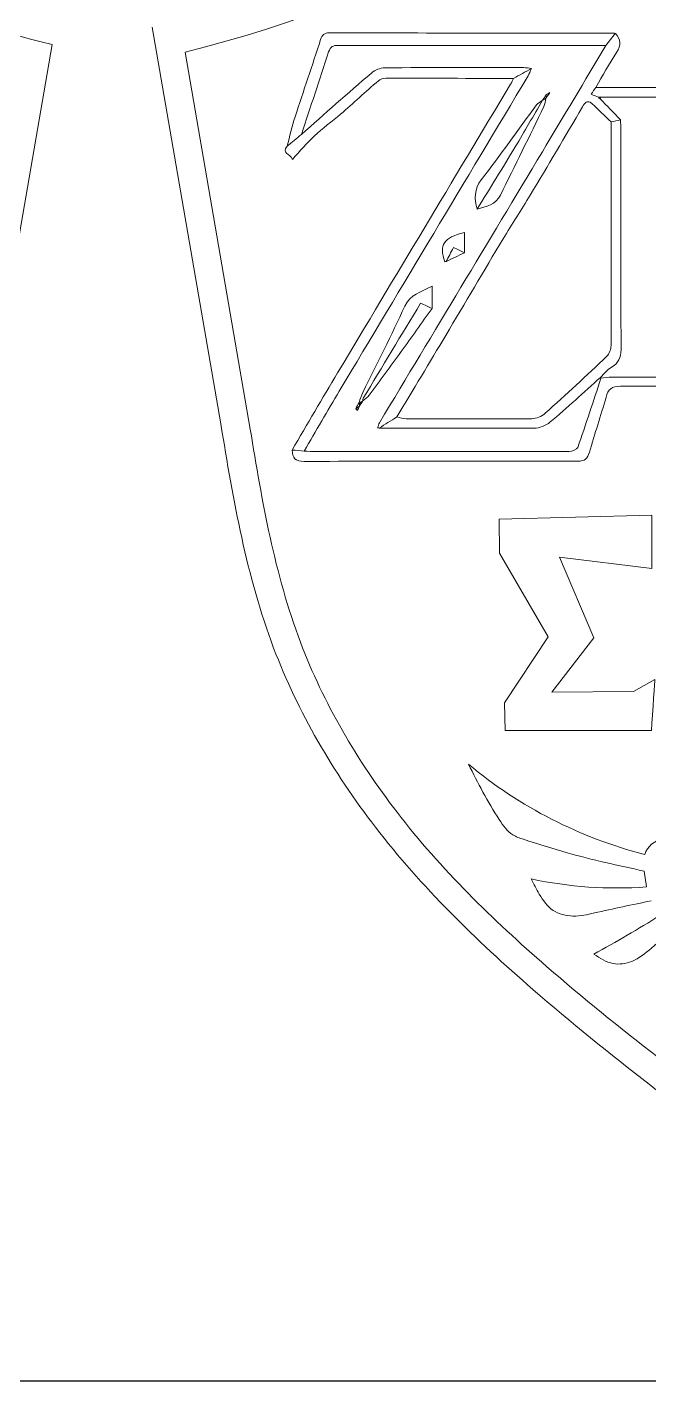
# Model space of a CAD drawing. Header units: inches. Extents: x 0 to 12, y 0 to 12.
# Drawn here: x 5.591 to 6.429, y 0 to 1.826 of the extents above; entities that cross this region are included whole.
import ezdxf

# ---------------------------------------------------------------- set-up
doc = ezdxf.new("R2010")
doc.units = ezdxf.units.IN
doc.header["$MEASUREMENT"] = 0

msp = doc.modelspace()

# ---------------------------------------------------------------- linework, layer by layer
at = {"color": 250, "lineweight": 0}
for p, q in [((5.7594, 1.8263), (5.8519, 1.2912)), ((5.5318, 1.2675), (5.6243, 1.8027))]:
    msp.add_line(p, q, dxfattribs=at)
at = {"color": 5, "lineweight": 0}
for p, q in [((5.8037, 1.7924), (5.8916, 1.284)), ((6.4259, 0.6665), (6.4227, 0.6878))]:
    msp.add_line(p, q, dxfattribs=at)
msp.add_lwpolyline([(0, 0), (12, 0), (12, 12), (0, 12)], close=True)
at = {"color": 250, "lineweight": 0}
msp.add_arc((6.0887, 3.648), 1.9029, 227.0707, 255.8739, dxfattribs=at)
at = {"color": 5, "lineweight": 0}
for centre, radius, start, end in [((5.3625, 3.5454), 1.8077, 284.1261, 312.9293), ((6.5731, 1.2955), 0.604, 230.1334, 255.6659), ((6.4541, 0.6998), 0.0322, 101.4674, 161.1937), ((6.3856, 1.2156), 0.5506, 257.9267, 274.1924), ((5.6525, 1.8824), 1.4833, 298.2597, 302.2494)]:
    msp.add_arc(centre, radius, start, end, dxfattribs=at)
for points, knots in [([(6.384, 1.8179), (6.3797, 1.8124), (6.3753, 1.8069), (6.371, 1.8014), (6.2509, 1.8015), (6.1307, 1.8015), (6.0106, 1.8017), (6.0035, 1.8017), (5.9996, 1.8), (5.9973, 1.7928), (5.9853, 1.7556), (5.9728, 1.7186), (5.9605, 1.6815), (5.9541, 1.6762), (5.9477, 1.6709), (5.9413, 1.6656), (5.9448, 1.6788), (5.9479, 1.6922), (5.9521, 1.7053), (5.9633, 1.74), (5.9752, 1.7746), (5.9865, 1.8094), (5.9886, 1.8158), (5.9913, 1.8185), (5.9984, 1.8185), (6.1253, 1.8183), (6.2522, 1.8183), (6.3791, 1.8182), (6.3807, 1.8182), (6.3824, 1.818), (6.384, 1.8179)], [0, 0, 0, 0, 1, 1, 1, 2, 2, 2, 3, 3, 3, 4, 4, 4, 5, 5, 5, 6, 6, 6, 7, 7, 7, 8, 8, 8, 9, 9, 9, 10, 10, 10, 10]), ([(6.384, 1.8179), (6.3914, 1.8097), (6.3919, 1.8018), (6.3856, 1.7922), (6.3756, 1.7769), (6.3669, 1.7607), (6.3576, 1.745), (6.3557, 1.7421), (6.3538, 1.7392), (6.3515, 1.7357), (6.3552, 1.7341), (6.3582, 1.7329), (6.3611, 1.7317), (6.3619, 1.731), (6.3628, 1.7303), (6.3636, 1.7297), (6.3727, 1.7202), (6.3817, 1.7107), (6.3908, 1.7012), (6.3867, 1.7002), (6.3826, 1.6993), (6.3784, 1.6983), (6.3698, 1.7065), (6.3612, 1.7148), (6.3525, 1.723), (6.3456, 1.7295), (6.3425, 1.7232), (6.3397, 1.7186), (6.3162, 1.679), (6.293, 1.6392), (6.2693, 1.5997), (6.2574, 1.5798), (6.2444, 1.5605), (6.2325, 1.5406), (6.2066, 1.4973), (6.1811, 1.4538), (6.1553, 1.4105), (6.1334, 1.3738), (6.1113, 1.3371), (6.0892, 1.3004), (6.0813, 1.2954), (6.0734, 1.2904), (6.0655, 1.2854), (6.0655, 1.2854), (6.0655, 1.2854), (6.0655, 1.2854), (6.0648, 1.2857), (6.0641, 1.2858), (6.0634, 1.2858), (6.0642, 1.2881), (6.0646, 1.2906), (6.0658, 1.2926), (6.139, 1.4144), (6.2123, 1.5362), (6.2855, 1.6581), (6.3142, 1.7058), (6.3425, 1.7536), (6.371, 1.8014), (6.3753, 1.8069), (6.3797, 1.8124), (6.384, 1.8179)], [0, 0, 0, 0, 1, 1, 1, 2, 2, 2, 3, 3, 3, 4, 4, 4, 5, 5, 5, 6, 6, 6, 7, 7, 7, 8, 8, 8, 9, 9, 9, 10, 10, 10, 11, 11, 11, 12, 12, 12, 13, 13, 13, 14, 14, 14, 15, 15, 15, 16, 16, 16, 17, 17, 17, 18, 18, 18, 19, 19, 19, 20, 20, 20, 20]), ([(6.2707, 1.7703), (6.2671, 1.7708), (6.2636, 1.7717), (6.26, 1.7717), (6.1977, 1.7718), (6.1354, 1.7719), (6.0731, 1.7714), (6.0669, 1.7714), (6.0597, 1.7683), (6.055, 1.7643), (6.0232, 1.7371), (5.9919, 1.7092), (5.9605, 1.6815), (5.9728, 1.7186), (5.9853, 1.7556), (5.9973, 1.7928), (5.9996, 1.8), (6.0035, 1.8017), (6.0106, 1.8017), (6.1307, 1.8015), (6.2509, 1.8015), (6.371, 1.8014), (6.3425, 1.7536), (6.3142, 1.7058), (6.2855, 1.6581), (6.2123, 1.5362), (6.139, 1.4144), (6.0658, 1.2926), (6.0646, 1.2906), (6.0642, 1.2881), (6.0634, 1.2858), (6.0641, 1.2857), (6.0648, 1.2855), (6.0655, 1.2854), (6.0655, 1.2854), (6.0655, 1.2854), (6.0655, 1.2854), (6.1351, 1.2852), (6.2047, 1.2849), (6.2742, 1.2853), (6.2815, 1.2854), (6.2903, 1.2885), (6.2958, 1.2932), (6.319, 1.3128), (6.3413, 1.3335), (6.3639, 1.3538), (6.3639, 1.3538), (6.3646, 1.3528), (6.3646, 1.3528), (6.3543, 1.3216), (6.3442, 1.2904), (6.3332, 1.2594), (6.3321, 1.2565), (6.3257, 1.254), (6.3216, 1.2539), (6.2969, 1.2534), (6.2721, 1.2537), (6.2473, 1.2537), (6.1582, 1.2537), (6.0692, 1.2537), (5.9802, 1.2537), (5.9749, 1.2537), (5.9696, 1.2542), (5.9643, 1.2544), (5.9801, 1.2814), (5.9957, 1.3086), (6.0117, 1.3354), (6.0965, 1.4771), (6.1814, 1.6187), (6.2662, 1.7604), (6.2681, 1.7635), (6.2692, 1.767), (6.2707, 1.7703)], [0, 0, 0, 0, 1, 1, 1, 2, 2, 2, 3, 3, 3, 4, 4, 4, 5, 5, 5, 6, 6, 6, 7, 7, 7, 8, 8, 8, 9, 9, 9, 10, 10, 10, 11, 11, 11, 12, 12, 12, 13, 13, 13, 14, 14, 14, 15, 15, 15, 16, 16, 16, 17, 17, 17, 18, 18, 18, 19, 19, 19, 20, 20, 20, 21, 21, 21, 22, 22, 22, 23, 23, 23, 24, 24, 24, 24]), ([(6.2707, 1.7703), (6.2626, 1.7659), (6.2546, 1.7615), (6.2465, 1.757), (6.1891, 1.7572), (6.1317, 1.7573), (6.0743, 1.7573), (6.0709, 1.7572), (6.0669, 1.756), (6.0644, 1.7539), (6.0473, 1.7391), (6.0306, 1.7238), (6.0135, 1.709), (6.0018, 1.6989), (5.9891, 1.6898), (5.9778, 1.6793), (5.9679, 1.6701), (5.9592, 1.6596), (5.9484, 1.6479), (5.9452, 1.6562), (5.9333, 1.6562), (5.9413, 1.6656), (5.9477, 1.6709), (5.9541, 1.6762), (5.9605, 1.6815), (5.9919, 1.7092), (6.0232, 1.7371), (6.055, 1.7643), (6.0597, 1.7683), (6.0669, 1.7714), (6.0731, 1.7714), (6.1354, 1.7719), (6.1977, 1.7718), (6.26, 1.7717), (6.2636, 1.7717), (6.2671, 1.7708), (6.2707, 1.7703)], [0, 0, 0, 0, 1, 1, 1, 2, 2, 2, 3, 3, 3, 4, 4, 4, 5, 5, 5, 6, 6, 6, 7, 7, 7, 8, 8, 8, 9, 9, 9, 10, 10, 10, 11, 11, 11, 12, 12, 12, 12]), ([(5.9643, 1.2544), (5.9589, 1.2549), (5.9535, 1.2554), (5.9481, 1.2558), (5.9685, 1.2905), (5.9887, 1.3253), (6.0094, 1.3599), (6.0871, 1.4898), (6.1649, 1.6196), (6.2427, 1.7495), (6.2441, 1.7519), (6.2453, 1.7545), (6.2465, 1.757), (6.2546, 1.7615), (6.2626, 1.7659), (6.2707, 1.7703), (6.2692, 1.767), (6.2681, 1.7635), (6.2662, 1.7604), (6.1814, 1.6187), (6.0965, 1.4771), (6.0117, 1.3354), (5.9957, 1.3086), (5.9801, 1.2814), (5.9643, 1.2544)], [0, 0, 0, 0, 1, 1, 1, 2, 2, 2, 3, 3, 3, 4, 4, 4, 5, 5, 5, 6, 6, 6, 7, 7, 7, 8, 8, 8, 8]), ([(6.2906, 1.735), (6.2906, 1.735), (6.2907, 1.735), (6.2907, 1.735), (6.289, 1.7326), (6.2874, 1.7301), (6.2857, 1.7276), (6.2857, 1.7276), (6.2857, 1.7276), (6.2857, 1.7276), (6.2831, 1.7256), (6.2797, 1.7241), (6.2778, 1.7215), (6.2529, 1.6879), (6.2288, 1.6536), (6.2032, 1.6205), (6.1932, 1.6075), (6.1939, 1.5947), (6.1975, 1.5807), (6.2099, 1.584), (6.2226, 1.5869), (6.229, 1.5997), (6.2487, 1.6395), (6.2682, 1.6793), (6.2876, 1.7192), (6.2892, 1.7225), (6.2895, 1.7266), (6.2904, 1.7303), (6.2904, 1.7303), (6.2904, 1.7303), (6.2904, 1.7303), (6.2921, 1.7328), (6.2937, 1.7353), (6.2954, 1.7379), (6.2938, 1.7369), (6.2922, 1.7359), (6.2906, 1.735)], [0, 0, 0, 0, 1, 1, 1, 2, 2, 2, 3, 3, 3, 4, 4, 4, 5, 5, 5, 6, 6, 6, 7, 7, 7, 8, 8, 8, 9, 9, 9, 10, 10, 10, 11, 11, 11, 12, 12, 12, 12]), ([(6.2904, 1.7303), (6.2889, 1.7294), (6.2873, 1.7285), (6.2857, 1.7276), (6.2874, 1.7301), (6.289, 1.7326), (6.2907, 1.735), (6.2906, 1.7335), (6.2905, 1.7319), (6.2904, 1.7303), (6.2904, 1.7303), (6.2904, 1.7303), (6.2904, 1.7303)], [0, 0, 0, 0, 1, 1, 1, 2, 2, 2, 3, 3, 3, 4, 4, 4, 4]), ([(6.2904, 1.7303), (6.2905, 1.7319), (6.2906, 1.7335), (6.2907, 1.735), (6.2907, 1.735), (6.2906, 1.735), (6.2906, 1.735), (6.2922, 1.7359), (6.2938, 1.7369), (6.2954, 1.7379), (6.2937, 1.7353), (6.2921, 1.7328), (6.2904, 1.7303)], [0, 0, 0, 0, 1, 1, 1, 2, 2, 2, 3, 3, 3, 4, 4, 4, 4]), ([(6.2954, 1.7379), (6.2938, 1.7369), (6.2922, 1.7359), (6.2906, 1.735), (6.2922, 1.7359), (6.2938, 1.7369), (6.2954, 1.7379)], [0, 0, 0, 0, 1, 1, 1, 2, 2, 2, 2]), ([(6.7261, 1.7446), (6.7219, 1.7403), (6.7176, 1.736), (6.7134, 1.7317), (6.6693, 1.7317), (6.6253, 1.7317), (6.5813, 1.7317), (6.5759, 1.7453), (6.5703, 1.7359), (6.5648, 1.7318), (6.5638, 1.7318), (6.5629, 1.7317), (6.5619, 1.7317), (6.4959, 1.7317), (6.4299, 1.7317), (6.364, 1.7317), (6.363, 1.7317), (6.362, 1.7317), (6.3611, 1.7317), (6.3582, 1.7329), (6.3552, 1.7341), (6.3515, 1.7357), (6.3538, 1.7392), (6.3557, 1.7421), (6.3576, 1.745), (6.4768, 1.745), (6.596, 1.745), (6.7151, 1.745), (6.7188, 1.745), (6.7225, 1.7447), (6.7261, 1.7446)], [0, 0, 0, 0, 1, 1, 1, 2, 2, 2, 3, 3, 3, 4, 4, 4, 5, 5, 5, 6, 6, 6, 7, 7, 7, 8, 8, 8, 9, 9, 9, 10, 10, 10, 10]), ([(6.931, 1.7257), (6.9588, 1.7138), (6.9791, 1.6949), (6.9932, 1.6675), (7.0126, 1.63), (7.0214, 1.5907), (7.0214, 1.549), (7.0214, 1.5403), (7.02, 1.5315), (7.0192, 1.5228), (7.0198, 1.5145), (7.0225, 1.5057), (7.0206, 1.4979), (7.015, 1.4748), (7.0077, 1.4522), (7.0008, 1.4294), (6.999, 1.4236), (6.9965, 1.4182), (6.9943, 1.4126), (6.9837, 1.4012), (6.9731, 1.3898), (6.9626, 1.3783), (6.9622, 1.3779), (6.9625, 1.3768), (6.9624, 1.376), (6.9624, 1.376), (6.9625, 1.3762), (6.9625, 1.3762), (6.939, 1.3558), (6.909, 1.3513), (6.8805, 1.3437), (6.8721, 1.3414), (6.8628, 1.3417), (6.8538, 1.3417), (6.6995, 1.3416), (6.5452, 1.3415), (6.3909, 1.3419), (6.379, 1.3419), (6.3744, 1.3376), (6.3714, 1.3269), (6.3644, 1.302), (6.3561, 1.2776), (6.3489, 1.2528), (6.3464, 1.2442), (6.3428, 1.2408), (6.3331, 1.2408), (6.2102, 1.241), (6.0872, 1.2409), (5.9643, 1.2404), (5.9527, 1.2404), (5.9483, 1.2452), (5.9481, 1.2558), (5.9535, 1.2554), (5.9589, 1.2549), (5.9643, 1.2544), (5.9696, 1.2542), (5.9749, 1.2537), (5.9802, 1.2537), (6.0692, 1.2537), (6.1582, 1.2537), (6.2473, 1.2537), (6.2721, 1.2537), (6.2969, 1.2534), (6.3216, 1.2539), (6.3257, 1.254), (6.3321, 1.2565), (6.3332, 1.2594), (6.3442, 1.2904), (6.3543, 1.3216), (6.3646, 1.3528), (6.3694, 1.3533), (6.3742, 1.3541), (6.3791, 1.3541), (6.4368, 1.3542), (6.4946, 1.3541), (6.5524, 1.3541), (6.5567, 1.3541), (6.561, 1.3545), (6.5663, 1.3548), (6.5663, 1.3734), (6.5664, 1.3908), (6.5663, 1.4082), (6.566, 1.4448), (6.5657, 1.4814), (6.5653, 1.518), (6.5691, 1.5219), (6.5729, 1.5258), (6.5767, 1.5297), (6.5779, 1.5266), (6.5803, 1.5235), (6.5803, 1.5204), (6.5806, 1.4723), (6.5806, 1.4243), (6.5807, 1.3762), (6.5795, 1.3707), (6.5779, 1.3652), (6.5773, 1.3596), (6.5771, 1.358), (6.5795, 1.356), (6.5807, 1.3542), (6.6424, 1.3542), (6.7041, 1.3542), (6.7668, 1.3542), (6.7668, 1.3661), (6.7669, 1.3762), (6.7668, 1.3863), (6.7665, 1.4303), (6.7662, 1.4742), (6.7659, 1.5182), (6.7698, 1.5228), (6.7737, 1.5274), (6.7776, 1.5321), (6.7789, 1.529), (6.7812, 1.5259), (6.7812, 1.5228), (6.7815, 1.4754), (6.7816, 1.4279), (6.7817, 1.3805), (6.78, 1.3722), (6.7784, 1.3639), (6.7767, 1.3556), (6.7807, 1.3551), (6.7847, 1.3541), (6.7886, 1.3541), (6.8159, 1.3546), (6.8431, 1.3551), (6.8703, 1.3561), (6.929, 1.3583), (6.9734, 1.391), (6.9922, 1.4465), (7.0067, 1.4891), (7.0087, 1.533), (7.0045, 1.5776), (6.9989, 1.637), (6.9792, 1.6875), (6.9235, 1.7176), (6.926, 1.7203), (6.9285, 1.723), (6.931, 1.7257)], [0, 0, 0, 0, 1, 1, 1, 2, 2, 2, 3, 3, 3, 4, 4, 4, 5, 5, 5, 6, 6, 6, 7, 7, 7, 8, 8, 8, 9, 9, 9, 10, 10, 10, 11, 11, 11, 12, 12, 12, 13, 13, 13, 14, 14, 14, 15, 15, 15, 16, 16, 16, 17, 17, 17, 18, 18, 18, 19, 19, 19, 20, 20, 20, 21, 21, 21, 22, 22, 22, 23, 23, 23, 24, 24, 24, 25, 25, 25, 26, 26, 26, 27, 27, 27, 28, 28, 28, 29, 29, 29, 30, 30, 30, 31, 31, 31, 32, 32, 32, 33, 33, 33, 34, 34, 34, 35, 35, 35, 36, 36, 36, 37, 37, 37, 38, 38, 38, 39, 39, 39, 40, 40, 40, 41, 41, 41, 42, 42, 42, 43, 43, 43, 44, 44, 44, 45, 45, 45, 46, 46, 46, 46]), ([(6.2857, 1.7276), (6.2735, 1.7067), (6.2615, 1.6856), (6.249, 1.6648), (6.2321, 1.6367), (6.2147, 1.6087), (6.1975, 1.5807), (6.1939, 1.5947), (6.1932, 1.6075), (6.2032, 1.6205), (6.2288, 1.6536), (6.2529, 1.6879), (6.2778, 1.7215), (6.2797, 1.7241), (6.2831, 1.7256), (6.2857, 1.7276)], [0, 0, 0, 0, 1, 1, 1, 2, 2, 2, 3, 3, 3, 4, 4, 4, 5, 5, 5, 5]), ([(6.2904, 1.7303), (6.2895, 1.7266), (6.2892, 1.7225), (6.2876, 1.7192), (6.2682, 1.6793), (6.2487, 1.6395), (6.229, 1.5997), (6.2226, 1.5869), (6.2099, 1.584), (6.1975, 1.5807), (6.2147, 1.6087), (6.2321, 1.6367), (6.249, 1.6648), (6.2615, 1.6856), (6.2735, 1.7067), (6.2857, 1.7276), (6.2857, 1.7276), (6.2857, 1.7276), (6.2857, 1.7276), (6.2873, 1.7285), (6.2889, 1.7294), (6.2904, 1.7303)], [0, 0, 0, 0, 1, 1, 1, 2, 2, 2, 3, 3, 3, 4, 4, 4, 5, 5, 5, 6, 6, 6, 7, 7, 7, 7]), ([(6.364, 1.7317), (6.3639, 1.731), (6.3638, 1.7303), (6.3636, 1.7297), (6.3628, 1.7303), (6.3619, 1.731), (6.3611, 1.7317), (6.362, 1.7317), (6.363, 1.7317), (6.364, 1.7317)], [0, 0, 0, 0, 1, 1, 1, 2, 2, 2, 3, 3, 3, 3]), ([(6.364, 1.7317), (6.4299, 1.7317), (6.4959, 1.7317), (6.5619, 1.7317), (6.5628, 1.7311), (6.5636, 1.7306), (6.5645, 1.7301), (6.5643, 1.6858), (6.5642, 1.6415), (6.5641, 1.5972), (6.551, 1.6307), (6.538, 1.6642), (6.5248, 1.6977), (6.5233, 1.7016), (6.5206, 1.705), (6.5184, 1.7086), (6.496, 1.7086), (6.4736, 1.7086), (6.4505, 1.7086), (6.4503, 1.7073), (6.4498, 1.7053), (6.4498, 1.7034), (6.4497, 1.6597), (6.4497, 1.6159), (6.4498, 1.5722), (6.4498, 1.5692), (6.4514, 1.5662), (6.4522, 1.5632), (6.4792, 1.556), (6.4925, 1.5604), (6.5079, 1.5815), (6.5123, 1.5874), (6.5168, 1.5931), (6.5212, 1.5989), (6.5212, 1.5641), (6.5212, 1.5293), (6.5212, 1.4915), (6.5121, 1.5052), (6.5049, 1.5164), (6.4972, 1.5273), (6.4951, 1.5303), (6.4915, 1.5341), (6.4884, 1.5343), (6.476, 1.5351), (6.4635, 1.5346), (6.4507, 1.5346), (6.4502, 1.5313), (6.4497, 1.5293), (6.4497, 1.5274), (6.4497, 1.4827), (6.4496, 1.4381), (6.4498, 1.3934), (6.4498, 1.3904), (6.4511, 1.3873), (6.4518, 1.3842), (6.4526, 1.3835), (6.4534, 1.3828), (6.4542, 1.3821), (6.473, 1.3822), (6.4917, 1.3829), (6.5104, 1.3822), (6.5197, 1.3818), (6.523, 1.3853), (6.5256, 1.3935), (6.5385, 1.4351), (6.552, 1.4765), (6.5653, 1.5179), (6.5657, 1.4814), (6.566, 1.4448), (6.5663, 1.4082), (6.5664, 1.3908), (6.5663, 1.3734), (6.5663, 1.3548), (6.561, 1.3545), (6.5567, 1.3541), (6.5524, 1.3541), (6.4946, 1.3541), (6.4368, 1.3542), (6.3791, 1.3541), (6.3742, 1.3541), (6.3694, 1.3533), (6.3646, 1.3528), (6.3646, 1.3528), (6.3639, 1.3538), (6.3639, 1.3538), (6.3688, 1.3585), (6.3731, 1.3642), (6.3789, 1.3676), (6.3883, 1.3733), (6.3917, 1.3804), (6.3917, 1.3915), (6.3913, 1.4903), (6.3914, 1.589), (6.3914, 1.6878), (6.3914, 1.6923), (6.391, 1.6967), (6.3908, 1.7012), (6.3817, 1.7107), (6.3727, 1.7202), (6.3636, 1.7297), (6.3638, 1.7303), (6.3639, 1.731), (6.364, 1.7317)], [0, 0, 0, 0, 1, 1, 1, 2, 2, 2, 3, 3, 3, 4, 4, 4, 5, 5, 5, 6, 6, 6, 7, 7, 7, 8, 8, 8, 9, 9, 9, 10, 10, 10, 11, 11, 11, 12, 12, 12, 13, 13, 13, 14, 14, 14, 15, 15, 15, 16, 16, 16, 17, 17, 17, 18, 18, 18, 19, 19, 19, 20, 20, 20, 21, 21, 21, 22, 22, 22, 23, 23, 23, 24, 24, 24, 25, 25, 25, 26, 26, 26, 27, 27, 27, 28, 28, 28, 29, 29, 29, 30, 30, 30, 31, 31, 31, 32, 32, 32, 33, 33, 33, 34, 34, 34, 34]), ([(6.0892, 1.3004), (6.0934, 1.2995), (6.0975, 1.2979), (6.1017, 1.2978), (6.1582, 1.2977), (6.2148, 1.2975), (6.2713, 1.298), (6.2774, 1.2981), (6.2847, 1.3012), (6.2893, 1.3053), (6.3174, 1.3304), (6.3452, 1.3562), (6.3725, 1.3822), (6.376, 1.3856), (6.3782, 1.392), (6.3782, 1.397), (6.3785, 1.4974), (6.3784, 1.5979), (6.3784, 1.6983), (6.3826, 1.6993), (6.3867, 1.7002), (6.3908, 1.7012), (6.391, 1.6967), (6.3914, 1.6923), (6.3914, 1.6878), (6.3914, 1.589), (6.3913, 1.4903), (6.3917, 1.3915), (6.3917, 1.3804), (6.3883, 1.3733), (6.3789, 1.3676), (6.3731, 1.3642), (6.3688, 1.3585), (6.3639, 1.3538), (6.3413, 1.3335), (6.319, 1.3128), (6.2958, 1.2932), (6.2903, 1.2885), (6.2815, 1.2854), (6.2742, 1.2853), (6.2047, 1.2849), (6.1351, 1.2852), (6.0655, 1.2854), (6.0734, 1.2904), (6.0813, 1.2954), (6.0892, 1.3004)], [0, 0, 0, 0, 1, 1, 1, 2, 2, 2, 3, 3, 3, 4, 4, 4, 5, 5, 5, 6, 6, 6, 7, 7, 7, 8, 8, 8, 9, 9, 9, 10, 10, 10, 11, 11, 11, 12, 12, 12, 13, 13, 13, 14, 14, 14, 15, 15, 15, 15]), ([(6.1561, 1.5103), (6.1561, 1.5103), (6.156, 1.5102), (6.156, 1.5102), (6.1641, 1.5141), (6.1723, 1.518), (6.1804, 1.5218), (6.1804, 1.5308), (6.1804, 1.5398), (6.1804, 1.5493), (6.152, 1.5421), (6.146, 1.5323), (6.1539, 1.5097), (6.1546, 1.5099), (6.1554, 1.5101), (6.1561, 1.5103)], [0, 0, 0, 0, 1, 1, 1, 2, 2, 2, 3, 3, 3, 4, 4, 4, 5, 5, 5, 5]), ([(6.1539, 1.5097), (6.146, 1.5323), (6.152, 1.5421), (6.1804, 1.5493), (6.1804, 1.5398), (6.1804, 1.5308), (6.1804, 1.5218), (6.1758, 1.524), (6.1712, 1.5262), (6.1655, 1.529), (6.162, 1.5222), (6.159, 1.5162), (6.156, 1.5102), (6.156, 1.5102), (6.1561, 1.5103), (6.1561, 1.5103), (6.1553, 1.5103), (6.1546, 1.5101), (6.1539, 1.5097)], [0, 0, 0, 0, 1, 1, 1, 2, 2, 2, 3, 3, 3, 4, 4, 4, 5, 5, 5, 6, 6, 6, 6]), ([(6.156, 1.5102), (6.159, 1.5162), (6.162, 1.5222), (6.1655, 1.529), (6.1712, 1.5262), (6.1758, 1.524), (6.1804, 1.5218), (6.1723, 1.518), (6.1641, 1.5141), (6.156, 1.5102)], [0, 0, 0, 0, 1, 1, 1, 2, 2, 2, 3, 3, 3, 3]), ([(6.1539, 1.5097), (6.1546, 1.5101), (6.1553, 1.5103), (6.1561, 1.5103), (6.1554, 1.5101), (6.1546, 1.5099), (6.1539, 1.5097)], [0, 0, 0, 0, 1, 1, 1, 2, 2, 2, 2]), ([(6.0386, 1.3147), (6.0403, 1.3172), (6.0419, 1.3197), (6.0435, 1.3221), (6.0435, 1.3221), (6.0436, 1.3221), (6.0436, 1.3221), (6.0463, 1.3246), (6.0497, 1.3267), (6.0518, 1.3296), (6.0664, 1.3491), (6.0809, 1.3688), (6.0952, 1.3885), (6.1092, 1.4078), (6.1228, 1.4274), (6.1367, 1.4468), (6.1367, 1.4561), (6.1367, 1.4653), (6.1367, 1.477), (6.1218, 1.4685), (6.1074, 1.4658), (6.1, 1.4498), (6.0821, 1.4106), (6.0623, 1.3723), (6.0434, 1.3336), (6.0413, 1.3292), (6.04, 1.3245), (6.0383, 1.32), (6.0368, 1.3171), (6.0354, 1.3143), (6.034, 1.3114), (6.0347, 1.3106), (6.0354, 1.3099), (6.0361, 1.3092), (6.037, 1.3111), (6.0379, 1.3129), (6.0388, 1.3148), (6.0388, 1.3148), (6.0386, 1.3147), (6.0386, 1.3147)], [0, 0, 0, 0, 1, 1, 1, 2, 2, 2, 3, 3, 3, 4, 4, 4, 5, 5, 5, 6, 6, 6, 7, 7, 7, 8, 8, 8, 9, 9, 9, 10, 10, 10, 11, 11, 11, 12, 12, 12, 13, 13, 13, 13]), ([(6.0383, 1.32), (6.04, 1.3245), (6.0413, 1.3292), (6.0434, 1.3336), (6.0623, 1.3723), (6.0821, 1.4106), (6.1, 1.4498), (6.1074, 1.4658), (6.1218, 1.4685), (6.1367, 1.477), (6.1367, 1.4653), (6.1367, 1.4561), (6.1367, 1.4468), (6.1317, 1.4492), (6.1267, 1.4515), (6.1214, 1.4541), (6.0952, 1.4107), (6.0696, 1.3682), (6.044, 1.3256), (6.0434, 1.3247), (6.0437, 1.3233), (6.0436, 1.3221), (6.0436, 1.3221), (6.0435, 1.3221), (6.0435, 1.3221), (6.0421, 1.3211), (6.0407, 1.3202), (6.0392, 1.3192), (6.0389, 1.3195), (6.0386, 1.3197), (6.0383, 1.32)], [0, 0, 0, 0, 1, 1, 1, 2, 2, 2, 3, 3, 3, 4, 4, 4, 5, 5, 5, 6, 6, 6, 7, 7, 7, 8, 8, 8, 9, 9, 9, 10, 10, 10, 10]), ([(6.0436, 1.3221), (6.0437, 1.3233), (6.0434, 1.3247), (6.044, 1.3256), (6.0696, 1.3682), (6.0952, 1.4107), (6.1214, 1.4541), (6.1267, 1.4515), (6.1317, 1.4492), (6.1367, 1.4468), (6.1228, 1.4274), (6.1092, 1.4078), (6.0952, 1.3885), (6.0809, 1.3688), (6.0664, 1.3491), (6.0518, 1.3296), (6.0497, 1.3267), (6.0463, 1.3246), (6.0436, 1.3221)], [0, 0, 0, 0, 1, 1, 1, 2, 2, 2, 3, 3, 3, 4, 4, 4, 5, 5, 5, 6, 6, 6, 6]), ([(6.0388, 1.3148), (6.0372, 1.3137), (6.0356, 1.3125), (6.034, 1.3114), (6.0354, 1.3143), (6.0368, 1.3171), (6.0383, 1.32), (6.0386, 1.3197), (6.0389, 1.3195), (6.0392, 1.3192), (6.039, 1.3177), (6.0388, 1.3162), (6.0386, 1.3147), (6.0386, 1.3147), (6.0388, 1.3148), (6.0388, 1.3148)], [0, 0, 0, 0, 1, 1, 1, 2, 2, 2, 3, 3, 3, 4, 4, 4, 5, 5, 5, 5]), ([(6.0386, 1.3147), (6.0388, 1.3162), (6.039, 1.3177), (6.0392, 1.3192), (6.0407, 1.3202), (6.0421, 1.3211), (6.0435, 1.3221), (6.0419, 1.3197), (6.0403, 1.3172), (6.0386, 1.3147)], [0, 0, 0, 0, 1, 1, 1, 2, 2, 2, 3, 3, 3, 3]), ([(6.0388, 1.3148), (6.0379, 1.3129), (6.037, 1.3111), (6.0361, 1.3092), (6.0354, 1.3099), (6.0347, 1.3106), (6.034, 1.3114), (6.0356, 1.3125), (6.0372, 1.3137), (6.0388, 1.3148)], [0, 0, 0, 0, 1, 1, 1, 2, 2, 2, 3, 3, 3, 3]), ([(6.5938, 0.3218), (6.491, 0.3983), (6.3107, 0.5325), (6.0855, 0.7519), (5.9396, 1.0013), (5.9075, 1.1861), (5.8916, 1.284)], [0, 0, 0, 0, 0.0808468, 0.1419248, 0.197496, 0.2597021, 0.2597021, 0.2597021, 0.2597021]), ([(6.0655, 1.2854), (6.0648, 1.2855), (6.0641, 1.2857), (6.0634, 1.2858), (6.0641, 1.2858), (6.0648, 1.2857), (6.0655, 1.2854)], [0, 0, 0, 0, 1, 1, 1, 2, 2, 2, 2]), ([(6.4227, 0.6878), (6.3879, 0.6953), (6.3328, 0.7073), (6.275, 0.7258), (6.2411, 0.7368), (6.2155, 0.7737), (6.1986, 0.8068), (6.1859, 0.8318)], [0, 0, 0, 0, 0.02753964, 0.04351363, 0.0474821, 0.05463243, 0.07669562, 0.07669562, 0.07669562, 0.07669562]), ([(6.4323, 0.6477), (6.4068, 0.6424), (6.3717, 0.6351), (6.3276, 0.6248), (6.2977, 0.6322), (6.2817, 0.6549), (6.2739, 0.6703), (6.2705, 0.6772)], [0, 0, 0, 0, 0.02023305, 0.02779216, 0.03497388, 0.04239776, 0.04841567, 0.04841567, 0.04841567, 0.04841567]), ([(6.4629, 0.6112), (6.453, 0.6021), (6.4352, 0.5856), (6.4095, 0.5645), (6.3787, 0.56), (6.3632, 0.5704), (6.3548, 0.5759)], [0, 0, 0, 0, 0.01052872, 0.01884852, 0.02537562, 0.03288337, 0.03288337, 0.03288337, 0.03288337])]:
    msp.add_open_spline(points, degree=3, knots=knots, dxfattribs=at)
at = {"color": 250, "lineweight": 0}
msp.add_open_spline([(6.591, 0.2784), (6.4829, 0.3589), (6.293, 0.5002), (6.056, 0.7311), (5.9025, 0.9936), (5.8686, 1.1882), (5.8519, 1.2912)], degree=3, knots=[0, 0, 0, 0, 0.0808468, 0.1419248, 0.197496, 0.2597021, 0.2597021, 0.2597021, 0.2597021], dxfattribs=at)
at = {"color": 2, "lineweight": 0}
msp.add_open_spline([(6.3087, 1.1114), (6.3087, 1.1114), (6.3551, 1.0025), (6.3551, 1.0025), (6.3551, 1.0025), (6.2984, 0.9292), (6.2984, 0.9292), (6.2984, 0.9292), (6.4085, 0.9299), (6.4085, 0.9299), (6.4085, 0.9299), (6.4373, 0.9461), (6.4373, 0.9461), (6.4373, 0.9461), (6.4344, 0.9022), (6.4327, 0.8774), (6.3597, 0.8774), (6.2352, 0.8774), (6.2352, 0.8774), (6.2352, 0.8774), (6.2344, 0.9149), (6.2344, 0.9149), (6.2344, 0.9149), (6.2935, 1.0039), (6.2935, 1.0039), (6.2935, 1.0039), (6.2279, 1.1166), (6.2279, 1.1166), (6.2279, 1.1166), (6.2273, 1.1625), (6.2273, 1.1625), (6.2273, 1.1625), (6.4332, 1.1681), (6.4332, 1.1681), (6.4332, 1.1441), (6.4332, 1.12), (6.4333, 1.0959), (6.4333, 1.0959), (6.3087, 1.1114), (6.3087, 1.1114)], degree=3, knots=[0, 0, 0, 0, 1, 1, 1, 2, 2, 2, 3, 3, 3, 4, 4, 4, 5, 5, 5, 6, 6, 6, 7, 7, 7, 8, 8, 8, 9, 9, 9, 10, 10, 10, 11, 11, 11, 12, 12, 12, 13, 13, 13, 13], dxfattribs=at)

doc.saveas('drawing.dxf')
